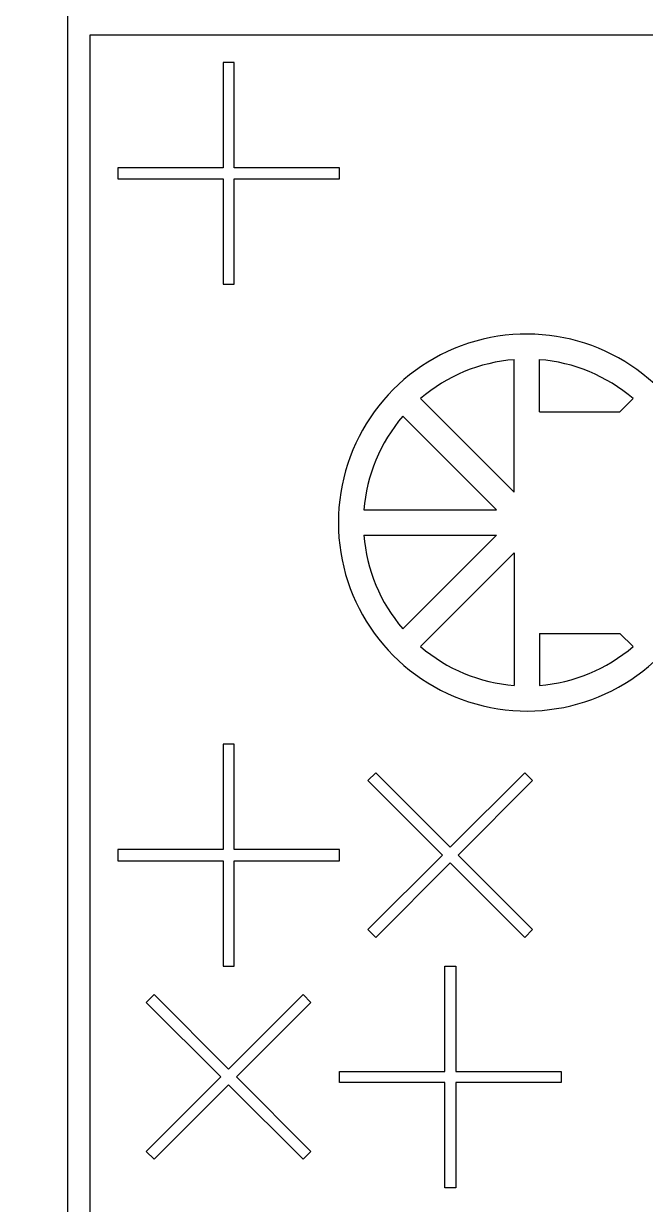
# Model space of a CAD drawing. Header units: inches. Extents: x -271009 to 5700, y -37000 to 38138.
# Drawn here: x -153166 to -150319, y -5405 to 0 of the extents above; entities that cross this region are included whole.
import ezdxf

# ---------------------------------------------------------------- set-up
doc = ezdxf.new("R2010")
doc.units = ezdxf.units.IN
doc.header["$MEASUREMENT"] = 0

msp = doc.modelspace()

# ---------------------------------------------------------------- linework, layer by layer
for p, q in [((-152963.2, -8678.2), (-152963.2, 8678.2)), ((-152202, -177.6), (-152252.8, -177.6)), ((-152252.8, -177.6), (-152252.8, -659.7)), ((-152202, -659.7), (-152202, -177.6)), ((-152252.8, -659.7), (-152734.9, -659.7)), ((-152734.9, -659.7), (-152734.9, -710.5)), ((-151719.9, -659.7), (-152202, -659.7)), ((-151719.9, -710.5), (-151719.9, -659.7)), ((-152734.9, -710.5), (-152252.8, -710.5)), ((-152252.8, -710.5), (-152252.8, -1192.6)), ((-152202, -1192.6), (-152202, -710.5)), ((-152202, -710.5), (-151719.9, -710.5)), ((-152252.8, -1192.6), (-152202, -1192.6)), ((-150919.7, -2144.9), (-150919.7, -1538.2)), ((-150804.7, -1776.3), (-150804.7, -1538.2)), ((-151348.7, -1715.9), (-150919.7, -2144.9)), ((-150436, -1776.3), (-150375.7, -1715.9)), ((-150804.7, -1776.3), (-150436, -1776.3)), ((-151430, -1797.3), (-151001.1, -2226.2)), ((-151607.7, -2226.2), (-151001.1, -2226.2)), ((-151607.7, -2341.3), (-151001.1, -2341.3)), ((-151430, -2770.2), (-151001.1, -2341.3)), ((-151348.7, -2851.6), (-150919.7, -2422.6)), ((-150919.7, -2422.6), (-150919.7, -3029.3)), ((-150804.7, -2791.3), (-150804.7, -3029.3)), ((-150804.7, -2791.3), (-150436, -2791.3)), ((-150436, -2791.3), (-150375.7, -2851.6)), ((-152202, -3298.7), (-152252.8, -3298.7)), ((-152252.8, -3298.7), (-152252.8, -3780.9)), ((-152202, -3780.9), (-152202, -3298.7)), ((-151553.3, -3429.5), (-151589.2, -3465.3)), ((-151212.4, -3770.4), (-151553.3, -3429.5)), ((-150871.5, -3429.5), (-151212.4, -3770.4)), ((-150835.6, -3465.3), (-150871.5, -3429.5)), ((-151589.2, -3465.3), (-151248.3, -3806.2)), ((-151176.5, -3806.2), (-150835.6, -3465.3)), ((-152252.8, -3780.9), (-152734.9, -3780.9)), ((-152734.9, -3780.9), (-152734.9, -3831.6)), ((-151719.9, -3780.9), (-152202, -3780.9)), ((-151719.9, -3831.6), (-151719.9, -3780.9)), ((-152734.9, -3831.6), (-152252.8, -3831.6)), ((-152252.8, -3831.6), (-152252.8, -4313.7)), ((-152202, -4313.7), (-152202, -3831.6)), ((-152202, -3831.6), (-151719.9, -3831.6)), ((-151248.3, -3806.2), (-151589.2, -4147.2)), ((-150835.6, -4147.2), (-151176.5, -3806.2)), ((-151553.3, -4183), (-151212.4, -3842.1)), ((-151212.4, -3842.1), (-150871.5, -4183)), ((-151589.2, -4147.2), (-151553.3, -4183)), ((-150871.5, -4183), (-150835.6, -4147.2)), ((-152252.8, -4313.7), (-152202, -4313.7)), ((-151237.8, -4795.9), (-151237.8, -4313.7)), ((-151237.8, -4313.7), (-151187, -4313.7)), ((-151187, -4313.7), (-151187, -4795.9)), ((-152604.2, -4480.3), (-152586.2, -4462.4)), ((-152263.3, -4821.2), (-152604.2, -4480.3)), ((-152586.2, -4462.4), (-152568.3, -4444.5)), ((-152568.3, -4444.5), (-152227.4, -4785.4)), ((-152227.4, -4785.4), (-151886.5, -4444.5)), ((-151850.6, -4480.3), (-152191.5, -4821.2)), ((-151886.5, -4444.5), (-151850.6, -4480.3)), ((-151719.9, -4795.9), (-151237.8, -4795.9)), ((-151719.9, -4846.6), (-151719.9, -4795.9)), ((-151187, -4795.9), (-150704.9, -4795.9)), ((-150704.9, -4795.9), (-150704.9, -4846.6)), ((-152604.2, -5162.2), (-152263.3, -4821.2)), ((-152227.4, -4857.1), (-152568.3, -5198)), ((-151886.5, -5198), (-152227.4, -4857.1)), ((-152191.5, -4821.2), (-151850.6, -5162.2)), ((-151237.8, -4846.6), (-151719.9, -4846.6)), ((-151237.8, -5328.7), (-151237.8, -4846.6)), ((-150704.9, -4846.6), (-151187, -4846.6)), ((-151187, -4846.6), (-151187, -5328.7)), ((-152568.3, -5198), (-152604.2, -5162.2)), ((-151850.6, -5162.2), (-151886.5, -5198)), ((-151187, -5328.7), (-151237.8, -5328.7))]:
    msp.add_line(p, q)
msp.add_lwpolyline([(-137000, 35000, 6), (-113000, 35000)], format="xyb", close=True)
msp.add_lwpolyline([(-141798.2, -8576.7), (-152861.8, -8576.7), (-152861.8, -50.7), (-141798.2, -50.7)], close=True)
for radius, start, end in [(862.7, 36.0319, 323.9681), (747.7, 94.4117, 130.5883), (747.7, 49.4117, 85.5883), (747.7, 139.4117, 175.5883), (747.7, 184.4117, 220.5883), (747.7, 229.4117, 265.5883), (747.7, 274.4117, 310.5883)]:
    msp.add_arc((-150862.2, -2283.8), radius, start, end)

doc.saveas('drawing.dxf')
